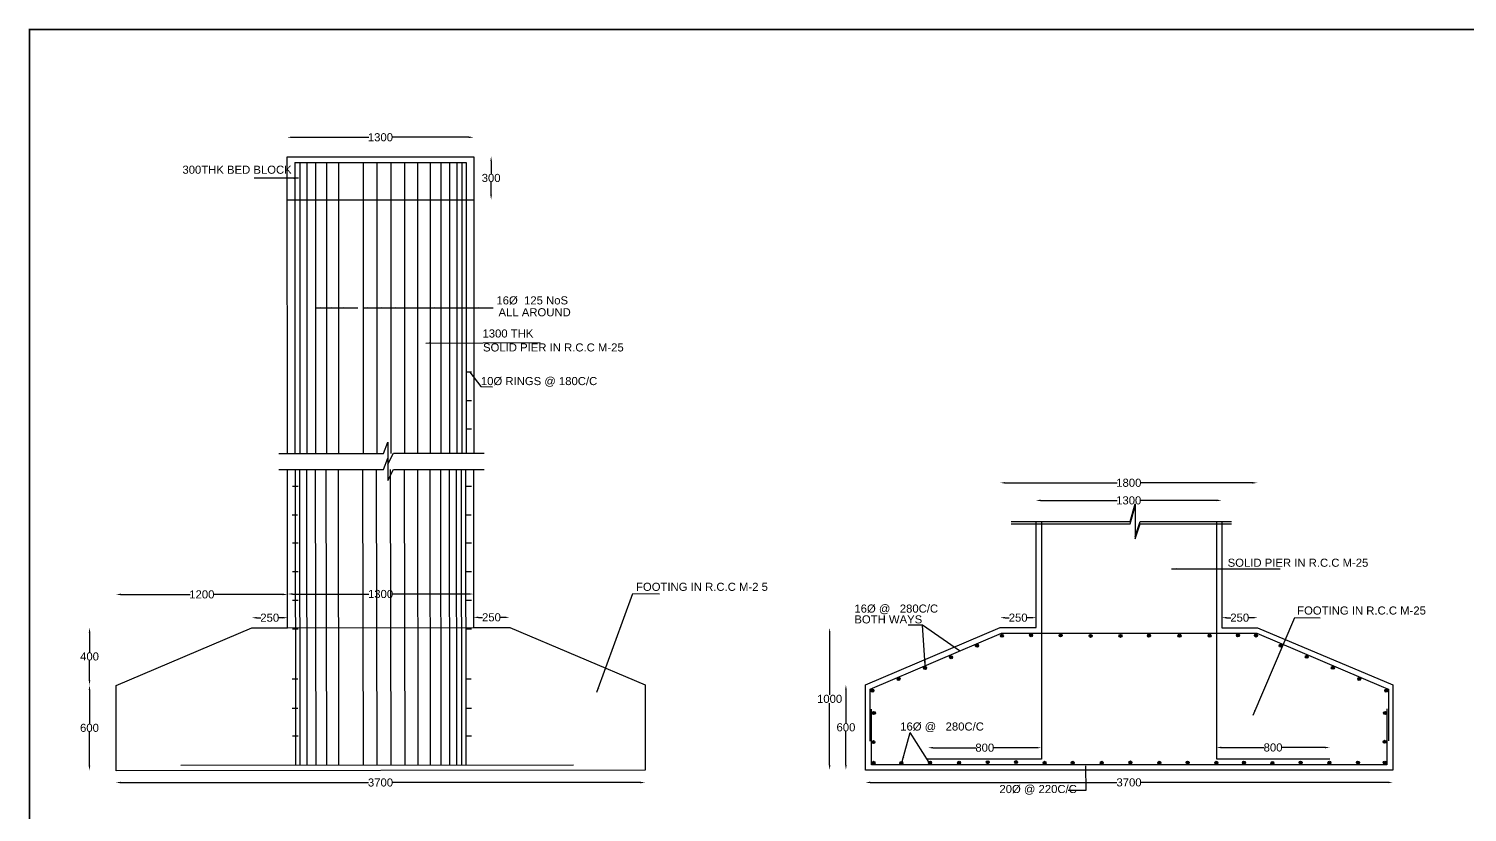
# Model space of a CAD drawing. Header units: inches. Extents: x 27306 to 41291, y -119986 to -110283.
# Drawn here: x 27306 to 36195, y -115123 to -110283 of the extents above; entities that cross this region are included whole.
import ezdxf

# ---------------------------------------------------------------- set-up
doc = ezdxf.new("R2010")
doc.units = ezdxf.units.IN
doc.header["$MEASUREMENT"] = 0
doc.styles.get("Standard").update_dxf_attribs({"font": 'arial.ttf'})
doc.dimstyles.new('ST100', dxfattribs={"dimtxt": 50, "dimasz": 30, "dimexe": 0, "dimexo": 300, "dimgap": 0.09, "dimtad": 0, "dimtih": 1, "dimtoh": 1, "dimdec": 0, "dimzin": 0, "dimdsep": 46, "dimtxsty": 'Standard', "dimcen": 0, "dimse1": 1, "dimse2": 1, "dimadec": 0, "dimazin": 0, "dimtfac": 1, "dimtdec": 0, "dimtofl": 0, "dimtmove": 0, "dimatfit": 3, "dimfxl": 2000, "dimtolj": 1, "dimtzin": 0, "dimarcsym": 0})

# ---------------------------------------------------------------- blocks, each defined once
blk = doc.blocks.new('*D7')
at = {"color": 0, "lineweight": -2, "transparency": 16777216}
for p, q in [((28933.3, -110953.1), (29407.2, -110953.1)), ((30025.6, -110953.1), (29551.8, -110953.1))]:
    blk.add_line(p, q, dxfattribs=at)
at = {"color": 0, "transparency": 16777216}
for points in [[(28933.3, -110948.1), (28933.3, -110958.1), (28903.3, -110953.1)], [(30025.6, -110948.1), (30025.6, -110958.1), (30055.6, -110953.1)]]:
    blk.add_solid(points, dxfattribs=at)
at = {"layer": 'Defpoints', "color": 0, "transparency": 16777216}
for p in [(28903.3, -110955.1), (30055.6, -110953.1), (30055.6, -110955.1)]:
    blk.add_point(p, dxfattribs=at)
at = {"color": 0, "transparency": 16777216, "insert": (29479.5, -110953.1), "char_height": 50, "attachment_point": 5}
blk.add_mtext('\\A1;1300', dxfattribs=at)
blk = doc.blocks.new('*D8')
at = {"color": 0, "lineweight": -2, "transparency": 16777216}
for p, q in [((30163.5, -111100.4), (30163.5, -111178.8)), ((30163.5, -111308.5), (30163.5, -111230.1))]:
    blk.add_line(p, q, dxfattribs=at)
at = {"color": 0, "transparency": 16777216}
for points in [[(30158.5, -111100.4), (30168.5, -111100.4), (30163.5, -111070.4)], [(30158.5, -111308.5), (30168.5, -111308.5), (30163.5, -111338.5)]]:
    blk.add_solid(points, dxfattribs=at)
at = {"layer": 'Defpoints', "color": 0, "transparency": 16777216}
for p in [(30161.9, -111070.4), (30161.9, -111338.5), (30163.5, -111338.5)]:
    blk.add_point(p, dxfattribs=at)
at = {"color": 0, "transparency": 16777216, "insert": (30163.5, -111204.5), "char_height": 50, "attachment_point": 5}
blk.add_mtext('\\A1;300', dxfattribs=at)
blk = doc.blocks.new('*D9')
at = {"color": 0, "lineweight": -2, "transparency": 16777216}
for p, q in [((27681.6, -114368.8), (27681.6, -114576.6)), ((27681.6, -114835.6), (27681.6, -114627.8))]:
    blk.add_line(p, q, dxfattribs=at)
at = {"color": 0, "transparency": 16777216}
for points in [[(27676.6, -114368.8), (27686.6, -114368.8), (27681.6, -114338.8)], [(27676.6, -114835.6), (27686.6, -114835.6), (27681.6, -114865.6)]]:
    blk.add_solid(points, dxfattribs=at)
at = {"layer": 'Defpoints', "color": 0, "transparency": 16777216}
for p in [(27681.6, -114338.8), (27681.7, -114338.8), (27681.7, -114865.6)]:
    blk.add_point(p, dxfattribs=at)
at = {"color": 0, "transparency": 16777216, "insert": (27681.6, -114602.2), "char_height": 50, "attachment_point": 5}
blk.add_mtext('\\A1;600', dxfattribs=at)
blk = doc.blocks.new('*D10')
at = {"color": 0, "lineweight": -2, "transparency": 16777216}
for p, q in [((27681.9, -114013.1), (27681.9, -114135.4)), ((27681.9, -114308.8), (27681.9, -114186.6))]:
    blk.add_line(p, q, dxfattribs=at)
at = {"color": 0, "transparency": 16777216}
for points in [[(27676.9, -114013.1), (27686.9, -114013.1), (27681.9, -113983.1)], [(27676.9, -114308.8), (27686.9, -114308.8), (27681.9, -114338.8)]]:
    blk.add_solid(points, dxfattribs=at)
at = {"layer": 'Defpoints', "color": 0, "transparency": 16777216}
for p in [(27681.7, -113983.1), (27681.9, -113983.1), (27681.7, -114338.8)]:
    blk.add_point(p, dxfattribs=at)
at = {"color": 0, "transparency": 16777216, "insert": (27681.9, -114161), "char_height": 50, "attachment_point": 5}
blk.add_mtext('\\A1;400', dxfattribs=at)
blk = doc.blocks.new('*D11')
at = {"color": 0, "lineweight": -2, "transparency": 16777216}
for p, q in [((27875.5, -113777.7), (28303.5, -113777.7)), ((28876.2, -113777.7), (28448.2, -113777.7))]:
    blk.add_line(p, q, dxfattribs=at)
at = {"color": 0, "transparency": 16777216}
for points in [[(27875.5, -113772.7), (27875.5, -113782.7), (27845.5, -113777.7)], [(28876.2, -113772.7), (28876.2, -113782.7), (28906.2, -113777.7)]]:
    blk.add_solid(points, dxfattribs=at)
at = {"layer": 'Defpoints', "color": 0, "transparency": 16777216}
for p in [(27845.5, -113778.6), (28906.2, -113777.7), (28906.2, -113778.6)]:
    blk.add_point(p, dxfattribs=at)
at = {"color": 0, "transparency": 16777216, "insert": (28375.9, -113777.7), "char_height": 50, "attachment_point": 5}
blk.add_mtext('\\A1;1200', dxfattribs=at)
blk = doc.blocks.new('*D12')
at = {"color": 0, "lineweight": -2, "transparency": 16777216}
for p, q in [((28714.8, -113921.6), (28739.8, -113921.6)), ((28876.2, -113921.6), (28851.2, -113921.6))]:
    blk.add_line(p, q, dxfattribs=at)
at = {"color": 0, "transparency": 16777216}
for points in [[(28714.8, -113916.6), (28714.8, -113926.6), (28684.8, -113921.6)], [(28876.2, -113916.6), (28876.2, -113926.6), (28906.2, -113921.6)]]:
    blk.add_solid(points, dxfattribs=at)
at = {"layer": 'Defpoints', "color": 0, "transparency": 16777216}
for p in [(28684.8, -113921.6), (28906.2, -113921.6), (28906.2, -113921.6)]:
    blk.add_point(p, dxfattribs=at)
at = {"color": 0, "transparency": 16777216, "insert": (28795.5, -113921.6), "char_height": 50, "attachment_point": 5}
blk.add_mtext('\\A1;250', dxfattribs=at)
blk = doc.blocks.new('*D13')
at = {"color": 0, "lineweight": -2, "transparency": 16777216}
for p, q in [((30084.8, -113919.3), (30109.8, -113919.3)), ((30246.2, -113919.3), (30221.2, -113919.3))]:
    blk.add_line(p, q, dxfattribs=at)
at = {"color": 0, "transparency": 16777216}
for points in [[(30084.8, -113914.3), (30084.8, -113924.3), (30054.8, -113919.3)], [(30246.2, -113914.3), (30246.2, -113924.3), (30276.2, -113919.3)]]:
    blk.add_solid(points, dxfattribs=at)
at = {"layer": 'Defpoints', "color": 0, "transparency": 16777216}
for p in [(30054.8, -113919.3), (30276.2, -113919.3), (30276.2, -113919.3)]:
    blk.add_point(p, dxfattribs=at)
at = {"color": 0, "transparency": 16777216, "insert": (30165.5, -113919.3), "char_height": 50, "attachment_point": 5}
blk.add_mtext('\\A1;250', dxfattribs=at)
blk = doc.blocks.new('*D14')
at = {"color": 0, "lineweight": -2, "transparency": 16777216}
for p, q in [((28936.2, -113775.1), (29408, -113775.1)), ((30024.4, -113775.1), (29552.6, -113775.1))]:
    blk.add_line(p, q, dxfattribs=at)
at = {"color": 0, "transparency": 16777216}
for points in [[(28936.2, -113770.1), (28936.2, -113780.1), (28906.2, -113775.1)], [(30024.4, -113770.1), (30024.4, -113780.1), (30054.4, -113775.1)]]:
    blk.add_solid(points, dxfattribs=at)
at = {"layer": 'Defpoints', "color": 0, "transparency": 16777216}
for p in [(30054.4, -113775.1), (28906.2, -113777.7), (30054.4, -113777.7)]:
    blk.add_point(p, dxfattribs=at)
at = {"color": 0, "transparency": 16777216, "insert": (29480.3, -113775.1), "char_height": 50, "attachment_point": 5}
blk.add_mtext('\\A1;1300', dxfattribs=at)
blk = doc.blocks.new('*D15')
at = {"color": 0, "lineweight": -2, "transparency": 16777216}
for p, q in [((27875, -114939.9), (29405.2, -114939.9)), ((31084.8, -114939.9), (29554.5, -114939.9))]:
    blk.add_line(p, q, dxfattribs=at)
at = {"color": 0, "transparency": 16777216}
for points in [[(27875, -114934.9), (27875, -114944.9), (27845, -114939.9)], [(31084.8, -114934.9), (31084.8, -114944.9), (31114.8, -114939.9)]]:
    blk.add_solid(points, dxfattribs=at)
at = {"layer": 'Defpoints', "color": 0, "transparency": 16777216}
for p in [(27845, -114944.1), (31114.8, -114939.9), (31114.8, -114944.1)]:
    blk.add_point(p, dxfattribs=at)
at = {"color": 0, "transparency": 16777216, "insert": (29479.9, -114939.9), "char_height": 50, "attachment_point": 5}
blk.add_mtext('\\A1;3700', dxfattribs=at)
blk = doc.blocks.new('*D16')
at = {"color": 0, "lineweight": -2, "transparency": 16777216}
for p, q in [((32355.9, -114366.9), (32355.9, -114573.3)), ((32355.9, -114830.9), (32355.9, -114624.5))]:
    blk.add_line(p, q, dxfattribs=at)
at = {"color": 0, "transparency": 16777216}
for points in [[(32350.9, -114366.9), (32360.9, -114366.9), (32355.9, -114336.9)], [(32350.9, -114830.9), (32360.9, -114830.9), (32355.9, -114860.9)]]:
    blk.add_solid(points, dxfattribs=at)
at = {"layer": 'Defpoints', "color": 0, "transparency": 16777216}
for p in [(32355.9, -114336.9), (32355.9, -114336.9), (32355.9, -114860.9)]:
    blk.add_point(p, dxfattribs=at)
at = {"color": 0, "transparency": 16777216, "insert": (32355.9, -114598.9), "char_height": 50, "attachment_point": 5}
blk.add_mtext('\\A1;600', dxfattribs=at)
blk = doc.blocks.new('*D17')
at = {"color": 0, "lineweight": -2, "transparency": 16777216}
for p, q in [((32255.2, -114013.6), (32255.2, -114397.4)), ((32255.2, -114832.4), (32255.2, -114448.6))]:
    blk.add_line(p, q, dxfattribs=at)
at = {"color": 0, "transparency": 16777216}
for points in [[(32250.2, -114013.6), (32260.2, -114013.6), (32255.2, -113983.6)], [(32250.2, -114832.4), (32260.2, -114832.4), (32255.2, -114862.4)]]:
    blk.add_solid(points, dxfattribs=at)
at = {"layer": 'Defpoints', "color": 0, "transparency": 16777216}
for p in [(32252.7, -113983.6), (32255.2, -113983.6), (32252.7, -114862.4)]:
    blk.add_point(p, dxfattribs=at)
at = {"color": 0, "transparency": 16777216, "insert": (32255.2, -114423), "char_height": 50, "attachment_point": 5}
blk.add_mtext('\\A1;1000', dxfattribs=at)
blk = doc.blocks.new('*D18')
at = {"color": 0, "lineweight": -2, "transparency": 16777216}
for p, q in [((33339.4, -113921.3), (33364.6, -113921.3)), ((33501.1, -113921.3), (33475.9, -113921.3))]:
    blk.add_line(p, q, dxfattribs=at)
at = {"color": 0, "transparency": 16777216}
for points in [[(33339.4, -113916.3), (33339.4, -113926.3), (33309.4, -113921.3)], [(33501.1, -113916.3), (33501.1, -113926.3), (33531.1, -113921.3)]]:
    blk.add_solid(points, dxfattribs=at)
at = {"layer": 'Defpoints', "color": 0, "transparency": 16777216}
for p in [(33309.4, -113920.5), (33531.1, -113920.5), (33531.1, -113921.3)]:
    blk.add_point(p, dxfattribs=at)
at = {"color": 0, "transparency": 16777216, "insert": (33420.3, -113921.3), "char_height": 50, "attachment_point": 5}
blk.add_mtext('\\A1;250', dxfattribs=at)
blk = doc.blocks.new('*D19')
at = {"color": 0, "lineweight": -2, "transparency": 16777216}
for p, q in [((32506, -114939.2), (34030.7, -114939.2)), ((35704.6, -114939.2), (34180, -114939.2))]:
    blk.add_line(p, q, dxfattribs=at)
at = {"color": 0, "transparency": 16777216}
for points in [[(32506, -114934.2), (32506, -114944.2), (32476, -114939.2)], [(35704.6, -114934.2), (35704.6, -114944.2), (35734.6, -114939.2)]]:
    blk.add_solid(points, dxfattribs=at)
at = {"layer": 'Defpoints', "color": 0, "transparency": 16777216}
for p in [(32476, -114942.2), (35734.6, -114939.2), (35734.6, -114942.2)]:
    blk.add_point(p, dxfattribs=at)
at = {"color": 0, "transparency": 16777216, "insert": (34105.3, -114939.2), "char_height": 50, "attachment_point": 5}
blk.add_mtext('\\A1;3700', dxfattribs=at)
blk = doc.blocks.new('*D20')
at = {"color": 0, "lineweight": -2, "transparency": 16777216}
for p, q in [((34674.8, -114723.5), (34940.1, -114723.5)), ((35316, -114723.5), (35050.6, -114723.5))]:
    blk.add_line(p, q, dxfattribs=at)
at = {"color": 0, "transparency": 16777216}
for points in [[(34674.8, -114718.5), (34674.8, -114728.5), (34644.8, -114723.5)], [(35316, -114718.5), (35316, -114728.5), (35346, -114723.5)]]:
    blk.add_solid(points, dxfattribs=at)
at = {"layer": 'Defpoints', "color": 0, "transparency": 16777216}
for p in [(34644.8, -114722.9), (35346, -114722.9), (35346, -114723.5)]:
    blk.add_point(p, dxfattribs=at)
at = {"color": 0, "transparency": 16777216, "insert": (34995.4, -114723.5), "char_height": 50, "attachment_point": 5}
blk.add_mtext('\\A1;800', dxfattribs=at)
blk = doc.blocks.new('*D21')
at = {"color": 0, "lineweight": -2, "transparency": 16777216}
for p, q in [((32893.8, -114724.8), (33158.7, -114724.8)), ((33534.1, -114724.8), (33269.3, -114724.8))]:
    blk.add_line(p, q, dxfattribs=at)
at = {"color": 0, "transparency": 16777216}
for points in [[(32893.8, -114719.8), (32893.8, -114729.8), (32863.8, -114724.8)], [(33534.1, -114719.8), (33534.1, -114729.8), (33564.1, -114724.8)]]:
    blk.add_solid(points, dxfattribs=at)
at = {"layer": 'Defpoints', "color": 0, "transparency": 16777216}
for p in [(32863.8, -114724.8), (33564.1, -114724.8), (33564.1, -114724.8)]:
    blk.add_point(p, dxfattribs=at)
at = {"color": 0, "transparency": 16777216, "insert": (33214, -114724.8), "char_height": 50, "attachment_point": 5}
blk.add_mtext('\\A1;800', dxfattribs=at)
blk = doc.blocks.new('*D22')
at = {"color": 0, "lineweight": -2, "transparency": 16777216}
for p, q in [((34708.6, -113921.3), (34733.8, -113921.3)), ((34870.3, -113921.3), (34845.1, -113921.3))]:
    blk.add_line(p, q, dxfattribs=at)
at = {"color": 0, "transparency": 16777216}
for points in [[(34708.6, -113916.3), (34708.6, -113926.3), (34678.6, -113921.3)], [(34870.3, -113916.3), (34870.3, -113926.3), (34900.3, -113921.3)]]:
    blk.add_solid(points, dxfattribs=at)
at = {"layer": 'Defpoints', "color": 0, "transparency": 16777216}
for p in [(34678.6, -113920.5), (34900.3, -113920.5), (34900.3, -113921.3)]:
    blk.add_point(p, dxfattribs=at)
at = {"color": 0, "transparency": 16777216, "insert": (34789.4, -113921.3), "char_height": 50, "attachment_point": 5}
blk.add_mtext('\\A1;250', dxfattribs=at)
blk = doc.blocks.new('*D23')
at = {"color": 0, "lineweight": -2, "transparency": 16777216}
for p, q in [((33559.2, -113196.7), (34031.1, -113196.7)), ((34647.7, -113196.7), (34175.7, -113196.7))]:
    blk.add_line(p, q, dxfattribs=at)
at = {"color": 0, "transparency": 16777216}
for points in [[(33559.2, -113191.7), (33559.2, -113201.7), (33529.2, -113196.7)], [(34647.7, -113191.7), (34647.7, -113201.7), (34677.7, -113196.7)]]:
    blk.add_solid(points, dxfattribs=at)
at = {"layer": 'Defpoints', "color": 0, "transparency": 16777216}
for p in [(33529.2, -113196), (34677.7, -113196), (34677.7, -113196.7)]:
    blk.add_point(p, dxfattribs=at)
at = {"color": 0, "transparency": 16777216, "insert": (34103.4, -113196.7), "char_height": 50, "attachment_point": 5}
blk.add_mtext('\\A1;1300', dxfattribs=at)
blk = doc.blocks.new('*D24')
at = {"color": 0, "lineweight": -2, "transparency": 16777216}
for p, q in [((33339.7, -113088), (34031.6, -113088)), ((34868, -113088), (34176.2, -113088))]:
    blk.add_line(p, q, dxfattribs=at)
at = {"color": 0, "transparency": 16777216}
for points in [[(33339.7, -113083), (33339.7, -113093), (33309.7, -113088)], [(34868, -113083), (34868, -113093), (34898, -113088)]]:
    blk.add_solid(points, dxfattribs=at)
at = {"layer": 'Defpoints', "color": 0, "transparency": 16777216}
for p in [(33309.7, -113087.8), (34898, -113087.8), (34898, -113088)]:
    blk.add_point(p, dxfattribs=at)
at = {"color": 0, "transparency": 16777216, "insert": (34103.9, -113088), "char_height": 50, "attachment_point": 5}
blk.add_mtext('\\A1;1800', dxfattribs=at)

msp = doc.modelspace()

# ---------------------------------------------------------------- hatches: boundary and pattern name
h = msp.add_hatch(color=256)
edge = h.paths.add_edge_path()
edge.add_arc((33319.5, -114033.1), 9.32, 0, 360)
h = msp.add_hatch(color=256)
edge = h.paths.add_edge_path()
edge.add_arc((33500, -114030), 9.32, 0, 360)
h = msp.add_hatch(color=256)
edge = h.paths.add_edge_path()
edge.add_arc((33682.8, -114031), 9.32, 0, 360)
h = msp.add_hatch(color=256)
edge = h.paths.add_edge_path()
edge.add_arc((33868.2, -114033.9), 9.32, 0, 360)
h = msp.add_hatch(color=256)
edge = h.paths.add_edge_path()
edge.add_arc((34052.6, -114033.9), 9.32, 0, 360)
h = msp.add_hatch(color=256)
edge = h.paths.add_edge_path()
edge.add_arc((34228.6, -114032.5), 9.32, 0, 360)
h = msp.add_hatch(color=256)
edge = h.paths.add_edge_path()
edge.add_arc((34417.2, -114032.5), 9.32, 0, 360)
h = msp.add_hatch(color=256)
edge = h.paths.add_edge_path()
edge.add_arc((34603.1, -114032.5), 9.32, 0, 360)
h = msp.add_hatch(color=256)
edge = h.paths.add_edge_path()
edge.add_arc((34778.3, -114030.3), 9.32, 0, 360)
h = msp.add_hatch(color=256)
edge = h.paths.add_edge_path()
edge.add_arc((34889.6, -114031.7), 9.32, 0, 360)
h = msp.add_hatch(color=256)
edge = h.paths.add_edge_path()
edge.add_arc((33165.9, -114094.3), 9.32, 0, 360)
h = msp.add_hatch(color=256)
edge = h.paths.add_edge_path()
edge.add_arc((35042.5, -114094.5), 9.32, 0, 360)
h = msp.add_hatch(color=256)
edge = h.paths.add_edge_path()
edge.add_arc((33006.1, -114166), 9.32, 0, 360)
h = msp.add_hatch(color=256)
edge = h.paths.add_edge_path()
edge.add_arc((35203.4, -114162.6), 9.32, 0, 360)
h = msp.add_hatch(color=256)
edge = h.paths.add_edge_path()
edge.add_arc((32681.2, -114300.1), 9.32, 0, 360)
h = msp.add_hatch(color=256)
edge = h.paths.add_edge_path()
edge.add_arc((32844.7, -114232), 9.32, 0, 360)
h = msp.add_hatch(color=256)
edge = h.paths.add_edge_path()
edge.add_arc((35364.7, -114231.1), 9.32, 0, 360)
h = msp.add_hatch(color=256)
edge = h.paths.add_edge_path()
edge.add_arc((35527.8, -114299.9), 9.32, 0, 360)
h = msp.add_hatch(color=256)
edge = h.paths.add_edge_path()
edge.add_arc((32519.6, -114372), 9.32, 0, 360)
h = msp.add_hatch(color=256)
edge = h.paths.add_edge_path()
edge.add_arc((35694.7, -114372), 9.32, 0, 360)
h = msp.add_hatch(color=256)
edge = h.paths.add_edge_path()
edge.add_arc((32529.1, -114510.4), 9.32, 0, 360)
h = msp.add_hatch(color=256)
edge = h.paths.add_edge_path()
edge.add_arc((35687.1, -114510.2), 9.32, 0, 360)
h = msp.add_hatch(color=256)
edge = h.paths.add_edge_path()
edge.add_arc((32525.9, -114690.1), 9.32, 0, 360)
h = msp.add_hatch(color=256)
edge = h.paths.add_edge_path()
edge.add_arc((35684.1, -114688), 9.32, 0, 360)
h = msp.add_hatch(color=256)
edge = h.paths.add_edge_path()
edge.add_arc((32526.6, -114817.7), 9.32, 0, 360)
h = msp.add_hatch(color=256)
edge = h.paths.add_edge_path()
edge.add_arc((32698.3, -114819.4), 9.32, 0, 360)
h = msp.add_hatch(color=256)
edge = h.paths.add_edge_path()
edge.add_arc((32875.7, -114817.3), 9.32, 0, 360)
h = msp.add_hatch(color=256)
edge = h.paths.add_edge_path()
edge.add_arc((33055.5, -114817.2), 9.32, 0, 360)
h = msp.add_hatch(color=256)
edge = h.paths.add_edge_path()
edge.add_arc((33232.4, -114814.6), 9.32, 0, 360)
h = msp.add_hatch(color=256)
edge = h.paths.add_edge_path()
edge.add_arc((33407.4, -114814), 9.32, 0, 360)
h = msp.add_hatch(color=256)
edge = h.paths.add_edge_path()
edge.add_arc((33583.2, -114817.7), 9.32, 0, 360)
h = msp.add_hatch(color=256)
edge = h.paths.add_edge_path()
edge.add_arc((33757.2, -114817.8), 9.32, 0, 360)
h = msp.add_hatch(color=256)
edge = h.paths.add_edge_path()
edge.add_arc((33936.7, -114817.8), 9.32, 0, 360)
h = msp.add_hatch(color=256)
edge = h.paths.add_edge_path()
edge.add_arc((34113.9, -114815.6), 9.32, 0, 360)
h = msp.add_hatch(color=256)
edge = h.paths.add_edge_path()
edge.add_arc((34292.4, -114817.8), 9.32, 0, 360)
h = msp.add_hatch(color=256)
edge = h.paths.add_edge_path()
edge.add_arc((34467.3, -114816.6), 9.32, 0, 360)
h = msp.add_hatch(color=256)
edge = h.paths.add_edge_path()
edge.add_arc((34644.7, -114818.2), 9.32, 0, 360)
h = msp.add_hatch(color=256)
edge = h.paths.add_edge_path()
edge.add_arc((34815.5, -114817.2), 9.32, 0, 360)
h = msp.add_hatch(color=256)
edge = h.paths.add_edge_path()
edge.add_arc((34991.4, -114819.3), 9.32, 0, 360)
h = msp.add_hatch(color=256)
edge = h.paths.add_edge_path()
edge.add_arc((35165.8, -114816.6), 9.32, 0, 360)
h = msp.add_hatch(color=256)
edge = h.paths.add_edge_path()
edge.add_arc((35343.8, -114817.2), 9.32, 0, 360)
h = msp.add_hatch(color=256)
edge = h.paths.add_edge_path()
edge.add_arc((35519.9, -114816.6), 9.32, 0, 360)
h = msp.add_hatch(color=256)
edge = h.paths.add_edge_path()
edge.add_arc((35685.6, -114817.1), 9.32, 0, 360)

# ---------------------------------------------------------------- linework, layer by layer
at = {"const_width": 10}
msp.add_lwpolyline([(27311.4, -110287.5), (41285.7, -110287.5), (41285.7, -119981), (27311.4, -119981)], close=True, dxfattribs=at)
for points in [[(28905.9, -112906.6), (28903.2, -111073.4), (30056.1, -111073.4), (30056.1, -112905.6)], [(28949.8, -111108.2), (30008.6, -111108.2)], [(28949.8, -111108.2), (28949.8, -112906.6)], [(28981.3, -111108.2), (28981.3, -112906.6)], [(29024.1, -111108.2), (29024.1, -112906.6)], [(29077.5, -111108.2), (29077.5, -112906.6)], [(29145.3, -111108.2), (29145.3, -112906.6)], [(29219.7, -111108.2), (29219.7, -112906.6)], [(29372.2, -111108.2), (29372.2, -112906.6)], [(29457.2, -111108.2), (29457.2, -112906.6)], [(29543, -111108.2), (29543, -112906.6)], [(29628.8, -111108.2), (29628.8, -112906.6)], [(29709, -111108.2), (29709, -112906.6)], [(29786, -111108.2), (29786, -112906.6)], [(29852.9, -111108.2), (29852.9, -112906.6)], [(29906.6, -111108.2), (29906.6, -112906.6)], [(29950.8, -111108.2), (29950.8, -112906.6)], [(29982.5, -111108.2), (29982.5, -112906.6)], [(30008.6, -111108.2), (30008.6, -112906.6)], [(28903.5, -111338.8), (30056.1, -111338.8)], [(30008.6, -112402.6), (30043.1, -112402.6)], [(30008.6, -112579.7), (30043.1, -112579.7)], [(30008.6, -112755), (30043.1, -112755)], [(28852.1, -112906.6), (29497.5, -112906.6), (29525.8, -112835.9), (29525.8, -112973.7), (29559.7, -112905.6), (30120.3, -112905.6)], [(28852.1, -113006.1), (29497.5, -113006.1), (29525.8, -112935.4), (29525.8, -113073.2), (29559.7, -113005.1), (30120.3, -113005.1)], [(27845.6, -114340.1), (28684.4, -113983.5), (28906.2, -113983.1), (28906.2, -113006.3)], [(30054.4, -113005.1), (30054.4, -113981.2), (30279.5, -113981.2), (31115.8, -114336.1), (31115.8, -114863.6), (27846.3, -114866.9), (27846.3, -114340.1)], [(28952.5, -113006.1), (28955.2, -114832.3)], [(28979.4, -113006.1), (28982.1, -114832.2)], [(29022.4, -113006), (29025.1, -114832.2)], [(29076.8, -113006.1), (29079.5, -114832.3)], [(29142.8, -113006.1), (29145.5, -114832.3)], [(29217.8, -113006.1), (29220.5, -114832.3)], [(29369.6, -113006.1), (29372.3, -114832.3)], [(29454, -113006.1), (29456.6, -114832.3)], [(29540.6, -113006.1), (29543.3, -114832.3)], [(29626.8, -113005.1), (29629.4, -114831.3)], [(29708.5, -113005), (29711.2, -114831.1)], [(29783.8, -113004.9), (29786.4, -114831)], [(29850.9, -113004.8), (29853.6, -114830.9)], [(29904.5, -113004.7), (29907.2, -114830.9)], [(29947.3, -113004.7), (29950, -114830.8)], [(29978.6, -113004.6), (29981.3, -114830.8)], [(30004.6, -113004.6), (30007.3, -114830.7)], [(28936.6, -113109.3), (28971.1, -113109.3)], [(30008.6, -113109.3), (30043.1, -113109.3)], [(33376.4, -113326.9), (34112.6, -113326.9), (34143.4, -113218.7), (34143.4, -113420.3), (34174.7, -113326.3), (34737.8, -113327)], [(33376.4, -113341.3), (34112.6, -113341.3), (34143.4, -113233.1), (34143.4, -113434.7), (34174.7, -113340.7), (34737.8, -113341.4)], [(28933.1, -113284.9), (28967.6, -113284.9)], [(30005, -113284.9), (30039.5, -113284.9)], [(34678.4, -113326.9), (34678.4, -113983.8), (34899.2, -113983.8), (35735, -114336), (35735, -114862.5), (32476.5, -114862.5), (32477.6, -114335.2)], [(32477.6, -114335.2), (33309.2, -113982.3), (33531.1, -113982.3), (33531.1, -113326.5)], [(33564.1, -113326.9), (33564.1, -114794.5), (32853.3, -114794.5)], [(34644.8, -113326.9), (34644.8, -114793.5), (35345.9, -114793.5)], [(28936.6, -113459.6), (28971.1, -113459.6)], [(30008.6, -113459.6), (30043.1, -113459.6)], [(28936.6, -113635.4), (28971.1, -113635.4)], [(30008.6, -113635.4), (30043.1, -113635.4)], [(28936.6, -113812.7), (28971.1, -113812.7)], [(30008.6, -113812.7), (30043.1, -113812.7)], [(28906.2, -113983.1), (30054.4, -113981.2)], [(28936.6, -113990.2), (28971.1, -113990.2)], [(30008.6, -113990.2), (30043.1, -113990.2)], [(32506.1, -114683.8), (32506.1, -114362.2), (33316.5, -114017.3)], [(33316.5, -114017.3), (34894.9, -114017.3), (35677.7, -114349.8), (35709.5, -114363.8), (35709.5, -114682.9)], [(28934.6, -114298.3), (28969.1, -114298.3)], [(30006.5, -114298.3), (30041, -114298.3)], [(28934.8, -114481.2), (28969.3, -114481.2)], [(30006.8, -114481.2), (30041.3, -114481.2)], [(35698.6, -114485), (35698.6, -114830.2), (32514.3, -114830.2), (32514.3, -114487.6)], [(28936.6, -114651.8), (28971.1, -114651.8)], [(30008.6, -114651.8), (30043.1, -114651.8)], [(28246.1, -114833.3), (30672.6, -114829.7)]]:
    msp.add_lwpolyline(points)
for centre in [(33319.5, -114033.1), (33500, -114030), (33682.8, -114031), (33868.2, -114033.9), (34052.6, -114033.9), (34228.6, -114032.5), (34417.2, -114032.5), (34603.1, -114032.5), (34778.3, -114030.3), (34889.6, -114031.7), (33165.9, -114094.3), (35042.5, -114094.5), (33006.1, -114166), (35203.4, -114162.6), (32681.2, -114300.1), (32844.7, -114232), (35364.7, -114231.1), (35527.8, -114299.9), (32519.6, -114372), (35694.7, -114372), (32529.1, -114510.4), (35687.1, -114510.2), (32525.9, -114690.1), (35684.1, -114688), (32526.6, -114817.7), (32698.3, -114819.4), (32875.7, -114817.3), (33055.5, -114817.2), (33232.4, -114814.6), (33407.4, -114814), (33583.2, -114817.7), (33757.2, -114817.8), (33936.7, -114817.8), (34113.9, -114815.6), (34292.4, -114817.8), (34467.3, -114816.6), (34644.7, -114818.2), (34815.5, -114817.2), (34991.4, -114819.3), (35165.8, -114816.6), (35343.8, -114817.2), (35519.9, -114816.6), (35685.6, -114817.1)]:
    msp.add_circle(centre, 9.32)

# ---------------------------------------------------------------- texts
for s, p in [('  300THK BED BLOCK', (28217.1, -111178.3)), ('   16Ø  125 NoS', (30138, -111985.7)), ('    ALL AROUND', (30131.6, -112059.2)), ('    1300 THK', (30032.4, -112190.2)), ('     SOLID PIER IN R.C.C M-25', (30016.4, -112276.5)), ('   10Ø RINGS @ 180C/C ', (30042, -112484.3)), (' SOLID PIER IN R.C.C M-25', (34695.3, -113606.7)), (' FOOTING IN R.C.C M-2 5', (31039.5, -113755.5)), ('  16Ø @   280C/C ', (32369.5, -113890.1)), (' FOOTING IN R.C.C M-25', (35124.9, -113902)), ('        BOTH WAYS', (32252.9, -113956.7)), ('    16Ø @   280C/C', (32613.7, -114618.7)), (' 20Ø @ 220C/C', (33285, -115004.9))]:
    msp.add_text(s, height=50).set_placement(p)

# ---------------------------------------------------------------- dimensions: what is measured, and where the dimension line sits
for base, p1, p2, text, picture, middle in [((30055.6, -110953.1), (28903.3, -110955.1), (30055.6, -110955.1), '1300', '*D7', (29479.5, -110953.1)), ((34898, -113088), (33309.7, -113087.8), (34898, -113087.8), '1800', '*D24', (34103.9, -113088)), ((34677.7, -113196.7), (33529.2, -113196), (34677.7, -113196), '1300', '*D23', (34103.4, -113196.7)), ((28906.2, -113777.7), (27845.5, -113778.6), (28906.2, -113778.6), '1200', '*D11', (28375.9, -113777.7)), ((30054.4, -113775.1), (28906.2, -113777.7), (30054.4, -113777.7), '1300', '*D14', (29480.3, -113775.1)), ((28906.2, -113921.6), (28684.8, -113921.6), (28906.2, -113921.6), '250', '*D12', (28795.5, -113921.6)), ((30276.2, -113919.3), (30054.8, -113919.3), (30276.2, -113919.3), '250', '*D13', (30165.5, -113919.3)), ((33531.1, -113921.3), (33309.4, -113920.5), (33531.1, -113920.5), '250', '*D18', (33420.3, -113921.3)), ((34900.3, -113921.3), (34678.6, -113920.5), (34900.3, -113920.5), '250', '*D22', (34789.4, -113921.3)), ((33564.1, -114724.8), (32863.8, -114724.8), (33564.1, -114724.8), '800', '*D21', (33214, -114724.8)), ((35346, -114723.5), (34644.8, -114722.9), (35346, -114722.9), '800', '*D20', (34995.4, -114723.5)), ((31114.8, -114939.9), (27845, -114944.1), (31114.8, -114944.1), '3700', '*D15', (29479.9, -114939.9)), ((35734.6, -114939.2), (32476, -114942.2), (35734.6, -114942.2), '3700', '*D19', (34105.3, -114939.2))]:
    dim = msp.add_linear_dim(base=base, p1=p1, p2=p2, text=text, dimstyle='ST100')
    dim.commit()
    dim.dimension.update_dxf_attribs({"geometry": picture, "text_midpoint": middle})
for base, p1, p2, text, picture, middle in [((30163.5, -111338.5), (30161.9, -111070.4), (30161.9, -111338.5), '300', '*D8', (30163.5, -111204.5)), ((27681.9, -113983.1), (27681.7, -114338.8), (27681.7, -113983.1), '400', '*D10', (27681.9, -114161)), ((32255.2, -113983.6), (32252.7, -114862.4), (32252.7, -113983.6), '1000', '*D17', (32255.2, -114423)), ((27681.6, -114338.8), (27681.7, -114865.6), (27681.7, -114338.8), '600', '*D9', (27681.6, -114602.2)), ((32355.9, -114336.9), (32355.9, -114860.9), (32355.9, -114336.9), '600', '*D16', (32355.9, -114598.9))]:
    dim = msp.add_linear_dim(base=base, p1=p1, p2=p2, angle=90, text=text, dimstyle='ST100')
    dim.commit()
    dim.dimension.update_dxf_attribs({"geometry": picture, "text_midpoint": middle})

# ---------------------------------------------------------------- leaders
for points in [[(28972.4, -111206.5), (28699, -111205.4)], [(29077.5, -112007.4), (29198.1, -112007.4)], [(29145.3, -112007.4), (29265.9, -112007.4)], [(29219.7, -112007.4), (29340.3, -112007.4)], [(29372.2, -112007.4), (29492.9, -112007.4)], [(29457.2, -112007.4), (29577.9, -112007.4)], [(29543, -112007.4), (29663.6, -112007.4)], [(29628.8, -112007.4), (29749.4, -112007.4)], [(29709, -112007.4), (29829.7, -112007.4)], [(29786, -112007.4), (29906.6, -112007.4)], [(29852.9, -112007.4), (29973.5, -112007.4)], [(29906.6, -112007.4), (30027.2, -112007.4)], [(29982.5, -112007.4), (30103.1, -112007.4)], [(30056.1, -112007.4), (30176.7, -112007.4)], [(29759, -112224.4), (30465.8, -112221.1)], [(30032.7, -112404.5), (30100, -112493.9), (30172.8, -112494.8)], [(34368.4, -113619.9), (35040, -113619.9)], [(30817.2, -114381.9), (31039.2, -113772.2), (31203.2, -113774.4)], [(34871.4, -114523.7), (35129.4, -113921), (35286.7, -113922.1)], [(33058.4, -114125.2), (32828.9, -113967.7), (32740.1, -113967.7)], [(32846.5, -114215.4), (32828.7, -113967.3)], [(32703.6, -114809.9), (32752.6, -114630.8)], [(32870.2, -114816.3), (32753, -114630.6)], [(33836.5, -114836.6), (33838.1, -114989.7), (33729.2, -114989.3)]]:
    msp.add_leader(points, dimstyle='ST100', override={"dimgap": 0.09, "dimtad": 0})

doc.saveas('drawing.dxf')
